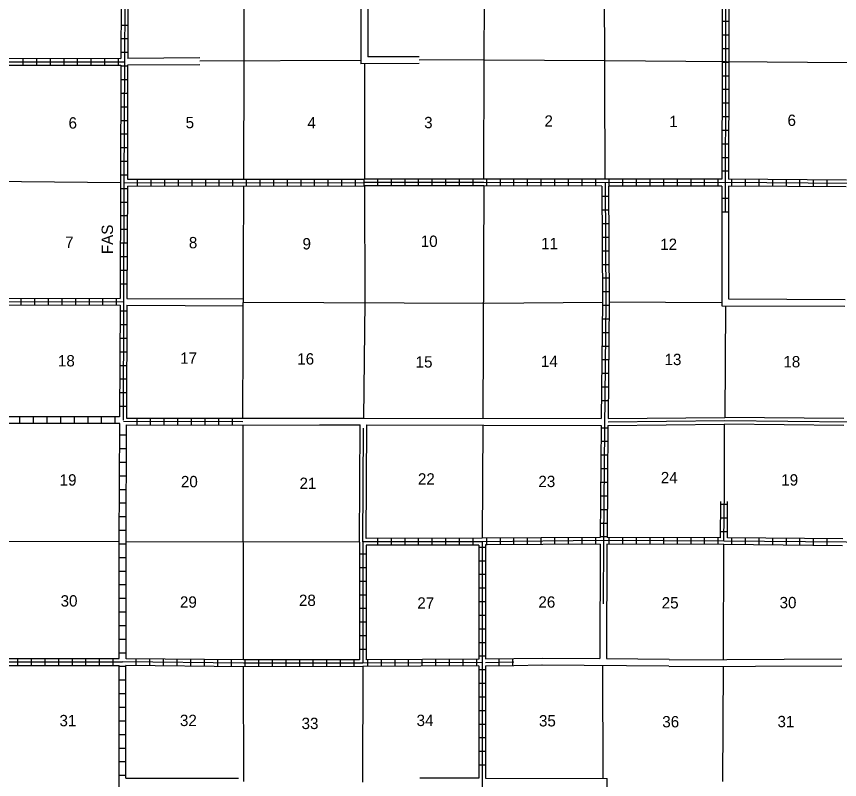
# Model space of a CAD drawing. Extents: x 1317104 to 1899026, y 16348238 to 16787031.
# Drawn here: x 1585591 to 1621851, y 16469490 to 16503123 of the extents above; entities that cross this region are included whole.
import ezdxf

# ---------------------------------------------------------------- set-up
doc = ezdxf.new("R2010")
doc.units = 0
for name, color, linetype in [('L10', 7, 'Continuous'), ('L11', 7, 'Continuous'), ('L13', 7, 'Continuous'), ('L14', 7, 'Continuous'), ('L21', 7, 'Continuous'), ('L8', 7, 'Continuous'), ('L9', 7, 'Continuous')]:
    doc.layers.add(name, color=color, linetype=linetype)

msp = doc.modelspace()

# ---------------------------------------------------------------- linework, layer by layer
at = {"layer": 'L10'}
for p, q in [((1608744, 16474839), (1611285, 16474820)), ((1611585, 16474818), (1614339, 16474798)), ((1608742, 16474539), (1614337, 16474499))]:
    msp.add_line(p, q, dxfattribs=at)
for points in [[(1593676, 16501299), (1590493, 16501272)], [(1593675, 16500997), (1590485, 16500972)], [(1590452, 16490697), (1595589, 16490675)], [(1590451, 16490397), (1595588, 16490375)], [(1611643, 16485097), (1616776, 16485147)], [(1611651, 16485397), (1616792, 16485447)], [(1622034, 16485097), (1616776, 16485147)], [(1622042, 16485397), (1616792, 16485447)], [(1607496, 16474822), (1608743, 16474839)], [(1621959, 16474789), (1614338, 16474756)], [(1607496, 16474522), (1608743, 16474539)], [(1621951, 16474489), (1614339, 16474456)], [(1605959, 16469547), (1603368, 16469555)]]:
    msp.add_lwpolyline(points, dxfattribs=at)
at = {"layer": 'L11'}
for p, q in [((1600762, 16504740), (1600768, 16501038)), ((1601062, 16504741), (1601068, 16501339)), ((1603327, 16501050), (1600768, 16501038)), ((1603326, 16501350), (1601068, 16501339)), ((1616659, 16494232), (1616659, 16490373)), ((1616959, 16494232), (1616959, 16490672))]:
    msp.add_line(p, q, dxfattribs=at)
for points in [[(1616959, 16490672), (1622093, 16490655)], [(1616659, 16490373), (1622090, 16490355)], [(1595568, 16485414), (1598942, 16485419)], [(1595568, 16485114), (1598942, 16485119)], [(1598942, 16485419), (1600885, 16485422), (1611351, 16485397)], [(1598942, 16485119), (1600726, 16485122)], [(1600701, 16479947), (1600726, 16485122)], [(1601001, 16480114), (1601026, 16485122)], [(1601026, 16485122), (1611343, 16485097)], [(1611301, 16479864), (1611285, 16474820)], [(1611601, 16479864), (1611585, 16474818)], [(1590410, 16469547), (1595375, 16469547)], [(1606259, 16469547), (1611611, 16469541)], [(1611576, 16466913), (1611611, 16469541)]]:
    msp.add_lwpolyline(points, dxfattribs=at)
at = {"layer": 'L13'}
for p, q in [((1606197, 16501214), (1606203, 16503830)), ((1606197, 16501214), (1603326, 16501200)), ((1606197, 16501213), (1611510, 16501175)), ((1616776, 16481750), (1616776, 16485147))]:
    msp.add_line(p, q, dxfattribs=at)
for points in [[(1595610, 16495947), (1595644, 16506272)], [(1611526, 16495947), (1611500, 16504888)], [(1600768, 16501188), (1593675, 16501154)], [(1606184, 16495955), (1606197, 16501213)], [(1611510, 16501175), (1622234, 16501097)], [(1600918, 16501038), (1600926, 16495955)], [(1590176, 16495797), (1580002, 16495889)], [(1595568, 16485414), (1595610, 16495647)], [(1600926, 16495655), (1600935, 16490547)], [(1606184, 16495655), (1606134, 16485414)], [(1600935, 16490547), (1600885, 16485422)], [(1606209, 16490480), (1611409, 16490530)], [(1611709, 16490539), (1616659, 16490523)], [(1595589, 16490525), (1606209, 16490480)], [(1616820, 16490372), (1616792, 16485447)], [(1595568, 16485114), (1595585, 16474764)], [(1606134, 16485114), (1606109, 16480122)], [(1579927, 16480005), (1590118, 16479989)], [(1590418, 16479980), (1600701, 16479964)], [(1616735, 16474766), (1616759, 16479847)], [(1595585, 16474464), (1595593, 16469397)], [(1600851, 16474472), (1600835, 16469380)], [(1611434, 16469541), (1611418, 16474519)], [(1616709, 16469397), (1616733, 16474466)]]:
    msp.add_lwpolyline(points, dxfattribs=at)
at = {"layer": 'L8'}
for p, q in [((1616976, 16502897), (1616676, 16502897)), ((1590501, 16502730), (1590202, 16502730)), ((1590501, 16502130), (1590202, 16502130)), ((1616976, 16502297), (1616676, 16502297)), ((1590493, 16501530), (1590193, 16501530)), ((1616976, 16501697), (1616676, 16501697)), ((1585885, 16500980), (1585885, 16501280)), ((1586485, 16500980), (1586485, 16501280)), ((1587085, 16500980), (1587085, 16501280)), ((1587685, 16500980), (1587685, 16501280)), ((1588285, 16500972), (1588285, 16501272)), ((1588885, 16500972), (1588885, 16501272)), ((1589485, 16500972), (1589485, 16501272)), ((1590085, 16500972), (1590085, 16501272)), ((1616976, 16501097), (1616676, 16501097)), ((1590493, 16500930), (1590193, 16500930)), ((1590493, 16500330), (1590193, 16500330)), ((1616976, 16500497), (1616676, 16500497)), ((1590485, 16499730), (1590185, 16499730)), ((1590493, 16499730), (1590193, 16499730)), ((1616976, 16499897), (1616676, 16499897)), ((1616967, 16499297), (1616667, 16499297)), ((1590485, 16499130), (1590185, 16499130)), ((1590485, 16498530), (1590185, 16498530)), ((1616967, 16498697), (1616667, 16498697)), ((1590485, 16497930), (1590185, 16497930)), ((1616967, 16498097), (1616667, 16498097)), ((1616967, 16497497), (1616667, 16497497)), ((1590485, 16497330), (1590185, 16497330)), ((1590476, 16496730), (1590176, 16496730)), ((1616967, 16496897), (1616667, 16496897)), ((1590476, 16496130), (1590176, 16496130)), ((1616967, 16496297), (1616667, 16496297)), ((1590926, 16495647), (1590926, 16495947)), ((1591526, 16495647), (1591526, 16495947)), ((1592126, 16495647), (1592126, 16495947)), ((1592726, 16495647), (1592726, 16495947)), ((1593326, 16495647), (1593326, 16495947)), ((1593926, 16495647), (1593926, 16495947)), ((1594526, 16495647), (1594526, 16495947)), ((1595126, 16495647), (1595126, 16495947)), ((1595726, 16495655), (1595726, 16495955)), ((1596326, 16495655), (1596326, 16495955)), ((1596926, 16495655), (1596926, 16495955)), ((1597526, 16495655), (1597526, 16495955)), ((1598126, 16495655), (1598126, 16495955)), ((1598726, 16495655), (1598726, 16495955)), ((1599326, 16495655), (1599326, 16495955)), ((1599926, 16495655), (1599926, 16495955)), ((1600526, 16495655), (1600526, 16495955)), ((1600910, 16495655), (1600910, 16495955)), ((1601509, 16495655), (1601509, 16495955)), ((1602109, 16495655), (1602109, 16495955)), ((1602709, 16495655), (1602709, 16495955)), ((1603309, 16495655), (1603309, 16495955)), ((1603909, 16495655), (1603909, 16495955)), ((1604509, 16495655), (1604509, 16495955)), ((1605109, 16495655), (1605109, 16495955)), ((1605709, 16495655), (1605709, 16495955)), ((1606309, 16495655), (1606309, 16495955)), ((1606909, 16495655), (1606909, 16495955)), ((1607509, 16495655), (1607509, 16495955)), ((1608109, 16495655), (1608109, 16495955)), ((1608709, 16495655), (1608709, 16495955)), ((1609309, 16495647), (1609309, 16495947)), ((1609909, 16495647), (1609909, 16495947)), ((1610509, 16495647), (1610509, 16495947)), ((1611109, 16495647), (1611109, 16495947)), ((1611709, 16495647), (1611709, 16495947)), ((1612309, 16495647), (1612309, 16495947)), ((1612909, 16495647), (1612909, 16495947)), ((1613509, 16495647), (1613509, 16495947)), ((1614109, 16495647), (1614109, 16495947)), ((1614709, 16495655), (1614709, 16495955)), ((1615309, 16495655), (1615309, 16495955)), ((1615909, 16495655), (1615909, 16495955)), ((1616509, 16495655), (1616509, 16495955)), ((1617109, 16495647), (1617109, 16495947)), ((1617709, 16495647), (1617709, 16495947)), ((1618309, 16495647), (1618309, 16495947)), ((1618909, 16495639), (1618909, 16495939)), ((1619509, 16495639), (1619509, 16495939)), ((1620109, 16495630), (1620109, 16495930)), ((1620709, 16495622), (1620709, 16495922)), ((1621309, 16495622), (1621309, 16495922)), ((1590476, 16495530), (1590176, 16495530)), ((1590476, 16494930), (1590176, 16494930)), ((1611376, 16495197), (1611676, 16495197)), ((1616959, 16495097), (1616659, 16495097)), ((1611384, 16494597), (1611684, 16494597)), ((1590468, 16494330), (1590168, 16494330)), ((1616959, 16494497), (1616659, 16494497)), ((1611384, 16493997), (1611684, 16493997)), ((1590468, 16493730), (1590168, 16493730)), ((1590460, 16493130), (1590160, 16493130)), ((1611393, 16493397), (1611693, 16493397)), ((1611393, 16492797), (1611693, 16492797)), ((1590460, 16492530), (1590160, 16492530)), ((1611401, 16492197), (1611701, 16492197)), ((1590460, 16491930), (1590160, 16491930)), ((1590451, 16491330), (1590152, 16491330)), ((1611401, 16491597), (1611701, 16491597)), ((1611409, 16490997), (1611709, 16490997)), ((1585802, 16490405), (1585802, 16490705)), ((1586402, 16490405), (1586402, 16490705)), ((1587002, 16490405), (1587002, 16490705)), ((1587602, 16490405), (1587602, 16490705)), ((1588202, 16490405), (1588202, 16490705)), ((1588802, 16490397), (1588802, 16490697)), ((1589402, 16490397), (1589402, 16490697)), ((1590002, 16490397), (1590002, 16490697)), ((1611409, 16490397), (1611709, 16490397)), ((1590451, 16490130), (1590152, 16490130)), ((1590451, 16489530), (1590152, 16489530)), ((1611401, 16489797), (1611701, 16489797)), ((1611393, 16489197), (1611693, 16489197)), ((1590443, 16488930), (1590143, 16488930)), ((1611393, 16488597), (1611693, 16488597)), ((1590443, 16488330), (1590143, 16488330)), ((1611384, 16487997), (1611684, 16487997)), ((1590443, 16487730), (1590143, 16487730)), ((1611376, 16487397), (1611676, 16487397)), ((1590443, 16487130), (1590143, 16487130)), ((1611368, 16486797), (1611668, 16486797)), ((1590435, 16486530), (1590135, 16486530)), ((1611368, 16486197), (1611668, 16486197)), ((1590435, 16485930), (1590135, 16485930)), ((1585743, 16485180), (1585743, 16485480)), ((1586343, 16485180), (1586343, 16485480)), ((1586943, 16485180), (1586943, 16485480)), ((1587543, 16485180), (1587543, 16485480)), ((1588143, 16485180), (1588143, 16485480)), ((1588743, 16485180), (1588743, 16485480)), ((1589343, 16485180), (1589343, 16485480)), ((1589943, 16485180), (1589943, 16485480)), ((1590901, 16485130), (1590901, 16485430)), ((1591501, 16485130), (1591501, 16485430)), ((1592101, 16485122), (1592101, 16485422)), ((1592701, 16485122), (1592701, 16485422)), ((1593301, 16485122), (1593301, 16485422)), ((1593901, 16485122), (1593901, 16485422)), ((1594501, 16485114), (1594501, 16485414)), ((1595101, 16485114), (1595101, 16485414)), ((1611343, 16484997), (1611643, 16484997)), ((1590152, 16484680), (1590451, 16484680)), ((1611343, 16484397), (1611643, 16484397)), ((1590143, 16484080), (1590443, 16484080)), ((1611343, 16483797), (1611643, 16483797)), ((1590143, 16483480), (1590443, 16483480)), ((1611334, 16483197), (1611634, 16483197)), ((1590135, 16482880), (1590435, 16482880)), ((1611334, 16482597), (1611634, 16482597)), ((1590135, 16482280), (1590435, 16482280)), ((1611326, 16481997), (1611626, 16481997)), ((1590126, 16481680), (1590426, 16481680)), ((1616617, 16481622), (1616917, 16481622)), ((1611318, 16481397), (1611618, 16481397)), ((1590126, 16481080), (1590426, 16481080)), ((1611318, 16480797), (1611618, 16480797)), ((1616617, 16481022), (1616917, 16481022)), ((1590118, 16480480), (1590418, 16480480)), ((1616609, 16480422), (1616909, 16480422)), ((1601509, 16479814), (1601509, 16480114)), ((1602109, 16479814), (1602109, 16480114)), ((1602709, 16479814), (1602709, 16480114)), ((1603309, 16479814), (1603309, 16480114)), ((1603909, 16479822), (1603909, 16480122)), ((1604509, 16479822), (1604509, 16480122)), ((1605109, 16479822), (1605109, 16480122)), ((1605709, 16479822), (1605709, 16480122)), ((1606309, 16479822), (1606309, 16480122)), ((1606909, 16479830), (1606909, 16480130)), ((1607509, 16479839), (1607509, 16480139)), ((1608109, 16479839), (1608109, 16480139)), ((1608709, 16479847), (1608709, 16480147)), ((1609309, 16479855), (1609309, 16480155)), ((1609909, 16479855), (1609909, 16480155)), ((1610509, 16479864), (1610509, 16480164)), ((1611109, 16479864), (1611109, 16480164)), ((1611318, 16480197), (1611618, 16480197)), ((1611709, 16479872), (1611709, 16480172)), ((1612309, 16479872), (1612309, 16480172)), ((1612909, 16479864), (1612909, 16480164)), ((1613509, 16479864), (1613509, 16480164)), ((1614109, 16479864), (1614109, 16480155)), ((1614709, 16479855), (1614709, 16480155)), ((1615309, 16479855), (1615309, 16480155)), ((1615909, 16479847), (1615909, 16480147)), ((1616509, 16479847), (1616509, 16480147)), ((1617109, 16479847), (1617109, 16480147)), ((1617709, 16479839), (1617709, 16480139)), ((1618309, 16479830), (1618309, 16480130)), ((1618909, 16479830), (1618909, 16480130)), ((1619509, 16479822), (1619509, 16480122)), ((1620109, 16479814), (1620109, 16480114)), ((1620709, 16479814), (1620709, 16480114)), ((1621309, 16479805), (1621309, 16480105)), ((1590118, 16479880), (1590418, 16479880)), ((1606259, 16479722), (1605959, 16479722)), ((1601001, 16479422), (1600701, 16479422)), ((1590118, 16479280), (1590418, 16479280)), ((1606259, 16479122), (1605959, 16479122)), ((1590118, 16478680), (1590418, 16478680)), ((1601001, 16478822), (1600701, 16478822)), ((1601001, 16478222), (1600701, 16478222)), ((1606259, 16478522), (1605959, 16478522)), ((1590118, 16478080), (1590418, 16478080)), ((1606259, 16477922), (1605959, 16477922)), ((1590118, 16477480), (1590418, 16477480)), ((1601001, 16477622), (1600701, 16477622)), ((1606259, 16477322), (1605959, 16477322)), ((1590118, 16476880), (1590418, 16476880)), ((1601001, 16477022), (1600701, 16477022)), ((1601001, 16476422), (1600701, 16476422)), ((1606259, 16476722), (1605959, 16476722)), ((1590118, 16476280), (1590418, 16476280)), ((1606259, 16476122), (1605959, 16476122)), ((1590118, 16475680), (1590418, 16475680)), ((1601001, 16475822), (1600701, 16475822)), ((1606259, 16475522), (1605959, 16475522)), ((1590118, 16475080), (1590418, 16475080)), ((1601001, 16475222), (1600701, 16475222)), ((1585652, 16474522), (1585652, 16474822)), ((1586252, 16474522), (1586252, 16474822)), ((1586852, 16474522), (1586852, 16474822)), ((1587452, 16474522), (1587452, 16474822)), ((1588052, 16474522), (1588052, 16474822)), ((1588652, 16474522), (1588652, 16474822)), ((1589252, 16474522), (1589252, 16474822)), ((1589852, 16474522), (1589852, 16474822)), ((1590868, 16474514), (1590868, 16474814)), ((1591468, 16474505), (1591468, 16474805)), ((1592068, 16474505), (1592068, 16474805)), ((1592668, 16474497), (1592668, 16474797)), ((1593268, 16474489), (1593268, 16474789)), ((1593868, 16474480), (1593868, 16474780)), ((1594468, 16474472), (1594468, 16474772)), ((1595068, 16474472), (1595068, 16474772)), ((1595668, 16474464), (1595668, 16474764)), ((1596268, 16474464), (1596268, 16474764)), ((1596868, 16474464), (1596868, 16474764)), ((1597468, 16474464), (1597468, 16474764)), ((1598068, 16474464), (1598068, 16474764)), ((1598668, 16474472), (1598668, 16474772)), ((1599268, 16474472), (1599268, 16474772)), ((1599868, 16474472), (1599868, 16474772)), ((1600468, 16474472), (1600468, 16474772)), ((1601068, 16474472), (1601068, 16474772)), ((1601668, 16474480), (1601668, 16474780)), ((1602268, 16474480), (1602268, 16474780)), ((1602868, 16474489), (1602868, 16474789)), ((1603468, 16474489), (1603468, 16474789)), ((1604068, 16474489), (1604068, 16474789)), ((1604668, 16474497), (1604668, 16474797)), ((1605268, 16474497), (1605268, 16474797)), ((1605868, 16474497), (1605868, 16474797)), ((1606259, 16474922), (1605959, 16474922)), ((1606860, 16474514), (1606856, 16474812)), ((1607456, 16474522), (1607452, 16474820)), ((1590118, 16474480), (1590418, 16474480)), ((1606259, 16474322), (1605959, 16474322)), ((1590118, 16473880), (1590418, 16473880)), ((1606259, 16473722), (1605959, 16473722)), ((1590118, 16473280), (1590418, 16473280)), ((1606259, 16473122), (1605959, 16473122)), ((1590118, 16472680), (1590418, 16472680)), ((1606259, 16472522), (1605959, 16472522)), ((1590118, 16472080), (1590418, 16472080)), ((1606259, 16471922), (1605959, 16471922)), ((1590110, 16471480), (1590410, 16471480)), ((1606259, 16471322), (1605959, 16471322)), ((1590110, 16470880), (1590410, 16470880)), ((1606259, 16470722), (1605959, 16470722)), ((1590110, 16470280), (1590410, 16470280)), ((1606259, 16470122), (1605959, 16470122)), ((1590110, 16469680), (1590410, 16469680))]:
    msp.add_line(p, q, dxfattribs=at)
for points in [[(1590335, 16511722), (1590376, 16506430), (1590343, 16501122), (1590326, 16495797), (1590301, 16490547), (1590285, 16485330)], [(1616826, 16511705), (1616834, 16506414), (1616826, 16501139), (1616809, 16494497)], [(1590218, 16506280), (1590193, 16501272)], [(1590518, 16506272), (1590493, 16501272)], [(1616676, 16506264), (1616676, 16501139), (1616659, 16495947)], [(1616976, 16506255), (1616976, 16501139), (1616959, 16495947)], [(1553486, 16501397), (1558686, 16501364), (1563994, 16501330), (1569285, 16501289), (1574544, 16501230), (1579885, 16501189), (1585152, 16501130), (1590343, 16501122)], [(1580035, 16501330), (1585152, 16501280), (1590193, 16501272)], [(1580027, 16501030), (1585152, 16500980), (1590185, 16500972)], [(1590185, 16500972), (1590176, 16495797), (1590152, 16490697)], [(1590485, 16500972), (1590476, 16495947)], [(1590326, 16495797), (1600910, 16495805)], [(1590476, 16495647), (1590452, 16490697)], [(1590476, 16495947), (1600910, 16495955)], [(1590476, 16495647), (1600910, 16495655)], [(1616659, 16495947), (1611526, 16495947), (1606184, 16495955), (1600910, 16495955)], [(1632842, 16495655), (1627625, 16495705), (1622301, 16495764), (1616809, 16495805), (1611526, 16495797), (1606184, 16495805), (1600910, 16495805)], [(1611376, 16495647), (1606184, 16495655), (1600910, 16495655)], [(1611376, 16495647), (1611409, 16490539), (1611351, 16485397)], [(1611526, 16495797), (1611559, 16490539), (1611501, 16484980), (1611459, 16480022)], [(1611676, 16495647), (1611709, 16490539), (1611651, 16485397)], [(1616659, 16495647), (1611676, 16495647)], [(1616659, 16495647), (1616659, 16494232)], [(1622151, 16495914), (1616959, 16495947)], [(1616959, 16495647), (1616959, 16494232)], [(1622142, 16495614), (1616959, 16495647)], [(1553403, 16490780), (1558661, 16490739), (1563911, 16490705), (1569194, 16490672), (1574510, 16490614), (1579818, 16490572), (1590301, 16490547)], [(1579968, 16490714), (1590152, 16490697)], [(1579968, 16490414), (1590152, 16490397)], [(1590152, 16490397), (1590135, 16485480)], [(1590451, 16490397), (1590435, 16485422)], [(1590135, 16485480), (1585077, 16485480), (1579968, 16485480)], [(1590143, 16485180), (1585210, 16485180)], [(1590118, 16474822), (1590118, 16479955), (1590143, 16485180)], [(1590301, 16485280), (1595568, 16485264)], [(1590418, 16474814), (1590418, 16479955), (1590443, 16485122)], [(1590435, 16485422), (1595568, 16485414)], [(1590443, 16485122), (1595568, 16485114)], [(1611343, 16485097), (1611309, 16480164)], [(1611643, 16485097), (1611609, 16480164)], [(1616759, 16479997), (1616776, 16482222)], [(1616609, 16480147), (1616622, 16481750)], [(1616909, 16480147), (1616922, 16481750)], [(1632750, 16479855), (1627475, 16479905), (1622142, 16479947), (1616759, 16479997), (1611459, 16480022), (1606109, 16479972), (1600851, 16479964), (1600851, 16474622)], [(1611309, 16480164), (1606109, 16480122), (1601001, 16480114)], [(1616609, 16480147), (1611609, 16480164)], [(1621992, 16480097), (1616909, 16480147)], [(1600701, 16479947), (1600701, 16474772)], [(1605959, 16479822), (1601001, 16479814), (1601001, 16474772)], [(1605959, 16479822), (1605959, 16474797)], [(1606109, 16479972), (1606109, 16474655), (1606109, 16469397), (1606093, 16458722)], [(1611301, 16479864), (1606259, 16479830)], [(1606259, 16479830), (1606259, 16474805)], [(1621984, 16479797), (1616759, 16479847), (1611601, 16479864)], [(1553253, 16474922), (1559119, 16474872), (1563886, 16474814), (1569135, 16474764), (1574452, 16474722), (1579735, 16474672), (1590268, 16474672)], [(1579885, 16474822), (1590118, 16474822)], [(1606109, 16474655), (1600851, 16474622), (1595593, 16474614), (1590268, 16474672)], [(1600701, 16474772), (1595593, 16474764), (1590418, 16474814)], [(1605959, 16474797), (1601001, 16474772)], [(1606259, 16474805), (1607496, 16474822)], [(1606261, 16474655), (1607498, 16474672)], [(1579885, 16474522), (1590110, 16474522)], [(1590102, 16464188), (1590110, 16469397), (1590110, 16474522)], [(1605959, 16474497), (1600851, 16474472), (1595593, 16474464), (1590410, 16474514)], [(1590410, 16469547), (1590410, 16474514)], [(1605959, 16474497), (1605959, 16469547)], [(1606259, 16474505), (1607496, 16474522)], [(1606259, 16474505), (1606259, 16469547)]]:
    msp.add_lwpolyline(points, dxfattribs=at)
at = {"layer": 'L9'}
for points in [[(1616794, 16485297), (1611652, 16485247)], [(1632800, 16485155), (1627525, 16485172), (1622342, 16485247), (1616792, 16485297)], [(1600851, 16479964), (1600876, 16484980)], [(1611459, 16480022), (1611443, 16477230)]]:
    msp.add_lwpolyline(points, dxfattribs=at)

# ---------------------------------------------------------------- texts
at = {"layer": 'L14'}
for s, p in [('6', (1587885, 16498180)), ('5', (1593043, 16498197)), ('4', (1598410, 16498189)), ('3', (1603551, 16498197)), ('2', (1608851, 16498264)), ('1', (1614351, 16498247)), ('6', (1619559, 16498297)), ('10', (1603401, 16492964)), ('7', (1587735, 16492922)), ('8', (1593185, 16492905)), ('9', (1598193, 16492855)), ('11', (1608701, 16492864)), ('12', (1613951, 16492830)), ('18', (1587418, 16487697)), ('17', (1592801, 16487814)), ('16', (1597960, 16487780)), ('15', (1603176, 16487647)), ('14', (1608693, 16487672)), ('13', (1614142, 16487755)), ('18', (1619376, 16487655)), ('19', (1587493, 16482447)), ('22', (1603276, 16482489)), ('24', (1613976, 16482547)), ('19', (1619284, 16482447)), ('20', (1592835, 16482372)), ('21', (1598060, 16482297)), ('23', (1608584, 16482380)), ('30', (1587535, 16477114)), ('29', (1592793, 16477064)), ('28', (1598035, 16477139)), ('27', (1603251, 16477022)), ('26', (1608584, 16477064)), ('25', (1614017, 16477030)), ('30', (1619209, 16477039)), ('31', (1587485, 16471839)), ('32', (1592793, 16471847)), ('33', (1598151, 16471714)), ('34', (1603218, 16471847)), ('35', (1608609, 16471830)), ('36', (1614042, 16471789)), ('31', (1619117, 16471797))]:
    msp.add_text(s, height=500, rotation=0, dxfattribs=at).set_placement(p)
at = {"layer": 'L21'}
msp.add_text('FAS', height=500, rotation=90, dxfattribs=at).set_placement((1589843, 16492647))

doc.saveas('drawing.dxf')
